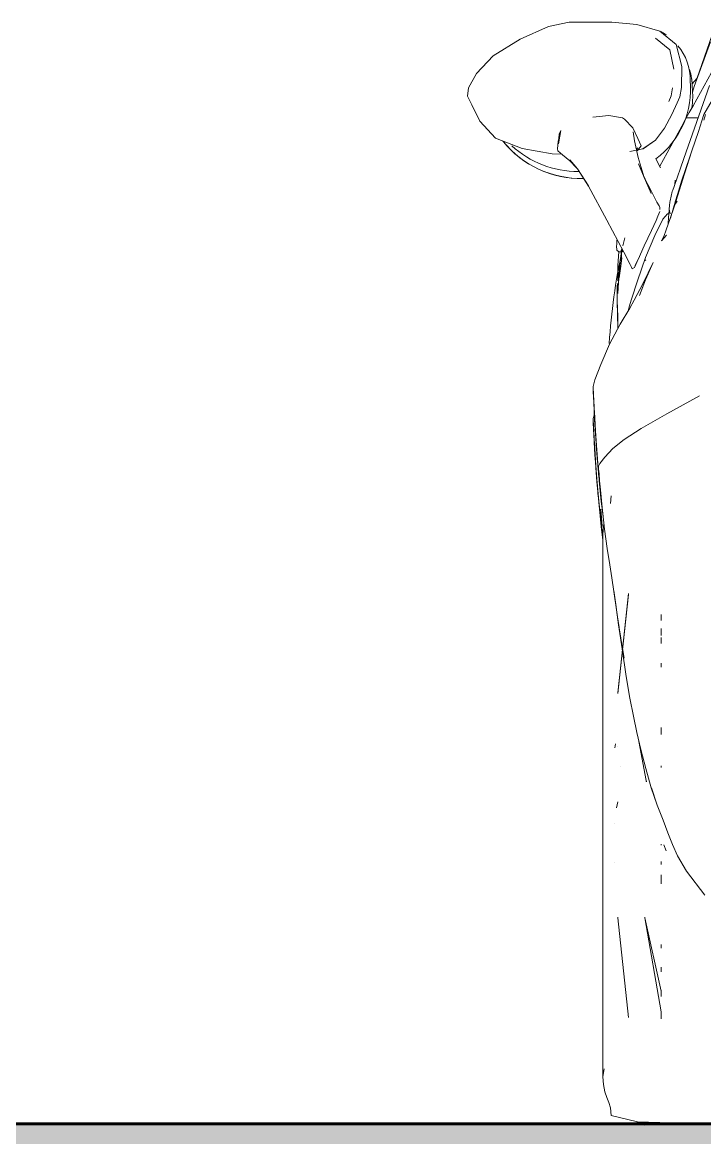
# Model space of a CAD drawing. Header units: millimetres. Extents: x -50912 to 58751, y -45352 to 5553.
# Drawn here: x 51700 to 52358, y 186 to 1262 of the extents above; entities that cross this region are included whole.
import ezdxf

# ---------------------------------------------------------------- set-up
doc = ezdxf.new("R2010")
doc.units = ezdxf.units.MM
for name, color, linetype, lineweight in [('A-FLOR', 192, 'Continuous', 25), ('A-FLOR-PATT', 8, 'Continuous', 25), ('A-GENM', 13, 'Continuous', 9), ('G-IMPT', 8, 'Continuous', 9)]:
    doc.layers.add(name, color=color, linetype=linetype, lineweight=lineweight)

# ---------------------------------------------------------------- blocks, each defined once
blk = doc.blocks.new('CRT_Fiat Punto - Punto_dwg-V136-E')
at = {"layer": 'G-IMPT'}
for p, q in [((-42097.1, 1257.6), (-42077.2, 1261.6)), ((-42097.1, 1257.6), (-42077.2, 1261.6)), ((-42058.9, 1261.6), (-42077.2, 1261.6)), ((-42058.9, 1261.6), (-42077.2, 1261.6)), ((-42058.9, 1261.6), (-42036, 1261.6)), ((-42058.9, 1261.6), (-42036, 1261.6)), ((-42011.9, 1259.5), (-42036, 1261.6)), ((-42011.9, 1259.5), (-42036, 1261.6)), ((-41989.8, 1253.1), (-42011.9, 1259.5)), ((-41989.8, 1253.1), (-42011.9, 1259.5)), ((-42124.5, 1245.5), (-42097.1, 1257.6)), ((-42124.5, 1245.5), (-42097.1, 1257.6)), ((-41973.9, 1240.3), (-41989.8, 1253.1)), ((-41973.9, 1240.3), (-41989.8, 1253.1)), ((-41939.3, 1249.7), (-41954, 1207.2)), ((-42124.5, 1245.5), (-42150.6, 1229.2)), ((-42124.5, 1245.5), (-42150.6, 1229.2)), ((-41980.1, 1235), (-41994, 1246.2)), ((-41968.6, 1218.9), (-41973.9, 1240.3)), ((-41968.6, 1218.9), (-41973.9, 1240.3)), ((-41940.8, 1242.9), (-41956.5, 1199.8)), ((-42150.6, 1229.2), (-42166.7, 1212.4)), ((-42150.6, 1229.2), (-42166.7, 1212.4)), ((-41980.1, 1235), (-41976.2, 1216.3)), ((-41968.6, 1218.9), (-41969, 1198.8)), ((-41968.6, 1218.9), (-41969, 1198.8)), ((-42166.7, 1212.4), (-42174.4, 1198.3)), ((-42166.7, 1212.4), (-42174.4, 1198.3)), ((-41958.8, 1202), (-41956.3, 1204.9)), ((-41956.3, 1204.9), (-41953.9, 1207.4)), ((-41954, 1207.2), (-41955, 1204.1)), ((-42174.4, 1198.3), (-42175.3, 1190.4)), ((-42174.4, 1198.3), (-42175.3, 1190.4)), ((-41977.4, 1198.6), (-41978.7, 1190.7)), ((-41977.4, 1198.6), (-41978.7, 1190.7)), ((-41969, 1198.8), (-41970.3, 1189.8)), ((-41969, 1198.8), (-41970.3, 1189.8)), ((-41966.6, 1130.2), (-41941.7, 1200.6)), ((-41956.5, 1199.8), (-41958.3, 1194.4)), ((-42171.1, 1182), (-42175.3, 1190.4)), ((-42171.1, 1182), (-42175.3, 1190.4)), ((-41981.2, 1185.4), (-41978.7, 1190.7)), ((-41981.2, 1185.4), (-41978.7, 1190.7)), ((-41973.1, 1183.9), (-41978.3, 1172.7)), ((-41973.1, 1183.9), (-41978.3, 1172.7)), ((-41973.1, 1183.9), (-41970.3, 1189.8)), ((-41973.1, 1183.9), (-41970.3, 1189.8)), ((-41939.4, 1186.6), (-41947.3, 1172.7)), ((-42171.1, 1182), (-42163.3, 1166.3)), ((-42171.1, 1182), (-42163.3, 1166.3)), ((-41985.4, 1159.7), (-41978.3, 1172.7)), ((-41985.4, 1159.7), (-41978.3, 1172.7)), ((-41947.3, 1172.7), (-41949.3, 1166.5)), ((-41945.8, 1172.9), (-41947.3, 1167.4)), ((-42148.2, 1150.1), (-42163.3, 1166.3)), ((-42148.2, 1150.1), (-42163.3, 1166.3)), ((-42054.4, 1170.3), (-42038.8, 1171.9)), ((-42038.8, 1171.9), (-42025.6, 1169.6)), ((-42023.9, 1168.3), (-42025.6, 1169.6)), ((-42023.9, 1168.3), (-42015.7, 1159.9)), ((-41959.4, 1169.5), (-41963.6, 1169.5)), ((-41959.4, 1169.5), (-41952.7, 1169.5)), ((-41949.3, 1166.5), (-41952.6, 1156.4)), ((-42085.3, 1157.2), (-42087.7, 1146.8)), ((-42085.3, 1157.2), (-42087.6, 1144.4)), ((-42086.8, 1154), (-42087.6, 1144.4)), ((-42085.3, 1157.2), (-42086.8, 1154)), ((-42011, 1149.5), (-42015.7, 1159.9)), ((-42014.8, 1151.6), (-42015.4, 1156.2)), ((-42014.2, 1147.4), (-42015.4, 1156.2)), ((-41993.8, 1148), (-41985.4, 1159.7)), ((-41993.8, 1148), (-41985.4, 1159.7)), ((-41952.6, 1156.4), (-41958.9, 1137.6)), ((-42122.5, 1140), (-42148.2, 1150.1)), ((-42122.5, 1140), (-42148.2, 1150.1)), ((-42122.5, 1140), (-42093.6, 1134.9)), ((-42122.5, 1140), (-42093.6, 1134.9)), ((-42122.5, 1140), (-42093.6, 1134.9)), ((-42087.7, 1146.8), (-42088.4, 1139.6)), ((-42010.5, 1131.3), (-42014.2, 1147.4)), ((-42011, 1140.6), (-42012.3, 1139.3)), ((-42012.1, 1138.3), (-42011, 1140.6)), ((-42011.3, 1137.9), (-42007.9, 1142.4)), ((-42011, 1149.5), (-42007.9, 1142.4)), ((-41993.8, 1148), (-42006.1, 1139.5)), ((-41993.8, 1148), (-42006.1, 1139.5)), ((-42005.8, 1139.6), (-41993.8, 1148)), ((-42093.6, 1134.9), (-42084.4, 1134.6)), ((-42093.6, 1134.9), (-42084.4, 1134.6)), ((-42088.2, 1137.8), (-42088.4, 1139.6)), ((-42083.6, 1133.9), (-42088.2, 1137.8)), ((-42076.6, 1128.1), (-42083.6, 1133.9)), ((-42076.5, 1129), (-42069.3, 1120.4)), ((-42076.5, 1129), (-42070.7, 1122.2)), ((-42006.1, 1139.5), (-42018.8, 1137.1)), ((-42006.1, 1139.5), (-42012.1, 1138.3)), ((-42012, 1137.7), (-42011.3, 1137.9)), ((-42004.7, 1112), (-42010.5, 1131.3)), ((-42005.8, 1139.6), (-42006.1, 1139.5)), ((-41966.6, 1130.2), (-41976, 1103.5)), ((-41968.7, 1108.4), (-41960.8, 1131.9)), ((-41966, 1115.6), (-41958.9, 1137.6)), ((-41958.9, 1137.6), (-41960.8, 1131.9)), ((-42070, 1121.2), (-42076.6, 1128.1)), ((-42069.3, 1120.4), (-42058.5, 1103.9)), ((-42069.3, 1120.4), (-42058.5, 1103.9)), ((-42069.3, 1120.4), (-42058.4, 1103.8)), ((-42004.7, 1112), (-42010.4, 1125.1)), ((-42004.5, 1111.7), (-42010.4, 1125.1)), ((-41998.2, 1096.5), (-42004.9, 1112.7)), ((-42004.7, 1112), (-42004.9, 1112.7)), ((-41998.2, 1096.5), (-42004.7, 1112)), ((-42004.7, 1112), (-41997.8, 1098.4)), ((-42004.7, 1112), (-42004.5, 1111.7)), ((-41975.3, 1105.3), (-41975.1, 1109.6)), ((-41968.7, 1108.4), (-41972.7, 1095.8)), ((-41966, 1115.6), (-41971.1, 1099.1)), ((-42058.4, 1103.8), (-42040.7, 1071)), ((-41992.5, 1088.4), (-41997.8, 1098.4)), ((-41977.7, 1098.4), (-41979.9, 1089.6)), ((-41977.3, 1099.8), (-41977.7, 1098.4)), ((-41977.3, 1099.8), (-41976, 1103.5)), ((-41971.1, 1099.1), (-41975.3, 1085.7)), ((-41990.4, 1084.6), (-41992.5, 1088.4)), ((-41980.1, 1088.3), (-41980.4, 1084.9)), ((-41980.1, 1088.3), (-41979.9, 1089.6)), ((-41978, 1077.9), (-41974.6, 1089.5)), ((-41975.9, 1085), (-41973, 1089.1)), ((-41974.6, 1089.5), (-41972.7, 1095.8)), ((-41973.4, 1088.8), (-41973, 1089.1)), ((-41991.6, 1074.6), (-41989.8, 1079.2)), ((-41989.6, 1083.2), (-41990.4, 1084.6)), ((-41989.7, 1081.2), (-41989.6, 1083.2)), ((-41986.9, 1071.9), (-41982.3, 1077.1)), ((-41982.3, 1077.1), (-41981.3, 1077.1)), ((-41981.7, 1068.2), (-41980.9, 1077.4)), ((-41980.9, 1077.4), (-41980.7, 1080.4)), ((-41980.7, 1081.5), (-41980.4, 1084.9)), ((-41979.7, 1077.1), (-41980.7, 1081.5)), ((-41980, 1078.3), (-41980.7, 1081.5)), ((-41980.7, 1080.4), (-41980.7, 1081.5)), ((-41979.7, 1077.1), (-41980, 1078.3)), ((-41975.3, 1085.7), (-41979.9, 1072.5)), ((-41979.4, 1072.8), (-41975.9, 1085)), ((-41978, 1077.9), (-41978.2, 1077.2)), ((-42040.7, 1071), (-42024.6, 1039.9)), ((-41997.7, 1061), (-41993.3, 1070.5)), ((-41986.9, 1071.9), (-41994.6, 1056.2)), ((-41993.3, 1070.5), (-41991.6, 1074.6)), ((-41983.7, 1061.6), (-41979.9, 1072.5)), ((-41981.7, 1067.2), (-41981.7, 1068.2)), ((-42023.6, 1053.8), (-42025.4, 1046.1)), ((-42005, 1046), (-41997.7, 1061)), ((-42003.5, 1034.9), (-41994.6, 1056.2)), ((-41988, 1050.9), (-41983.3, 1056.5)), ((-41988, 1050.9), (-41985.8, 1055)), ((-41983.7, 1061.6), (-41985.8, 1055)), ((-41983.3, 1056.5), (-41984, 1056.1)), ((-42031.3, 1047.5), (-42031.4, 1046.1)), ((-42031.4, 1046.1), (-42031.3, 1041.9)), ((-42031.3, 1047.5), (-42031.1, 1051.7)), ((-42031, 1052.4), (-42031.1, 1051.7)), ((-42026.4, 1043.4), (-42027, 1041.6)), ((-42026.9, 1038.5), (-42026.3, 1043.3)), ((-42010.7, 1033), (-42005, 1046)), ((-42031.3, 1041.9), (-42029.4, 1040.5)), ((-42030.3, 1027.2), (-42029.4, 1040.5)), ((-42027.2, 1040.5), (-42029.4, 1040.5)), ((-42028.7, 1024.3), (-42026.9, 1038.4)), ((-42028.6, 1026.6), (-42026.9, 1038.3)), ((-42026.9, 1038.1), (-42028.6, 1026.6)), ((-42026.9, 1038.6), (-42028.1, 1031.1)), ((-42027.4, 1026.6), (-42026.4, 1034.5)), ((-42026.1, 1041.9), (-42027.2, 1040.5)), ((-42027.2, 1032.4), (-42026.8, 1035.4)), ((-42027, 1041.6), (-42026.8, 1035.4)), ((-42026.1, 1041.9), (-42026, 1042.5)), ((-42025.6, 1040.4), (-42025.4, 1041.5)), ((-42024.6, 1039.9), (-42018.5, 1028.2)), ((-42014.3, 1025.3), (-42010.4, 1034.1)), ((-42013.5, 1027.1), (-42010.4, 1034.1)), ((-42013.5, 1027.1), (-42010.7, 1033)), ((-42003.5, 1034.9), (-42011.4, 1012.5)), ((-42030.4, 1000.1), (-42028.6, 1026.6)), ((-42030.3, 1002.1), (-42028.1, 1031.1)), ((-42030.3, 1002.8), (-42028.1, 1031.1)), ((-42030.3, 1021.7), (-42030.3, 1027.2)), ((-42030.3, 1002.1), (-42028.6, 1026.6)), ((-42030.3, 1021.7), (-42030.3, 1013.6)), ((-42030.2, 1012.6), (-42028.7, 1024.3)), ((-42029.1, 1019.6), (-42028.6, 1026.6)), ((-42029.1, 1015.4), (-42027.4, 1026.6)), ((-42028.2, 1030), (-42028.6, 1026.6)), ((-42028.2, 1030), (-42028.1, 1031.1)), ((-42018.5, 1028.2), (-42017.4, 1026.1)), ((-42017.4, 1026.1), (-42016.3, 1023.9)), ((-42016.3, 1023.9), (-42014.3, 1025.3)), ((-42006.2, 1009.5), (-41996.2, 1030)), ((-42003.7, 1013.5), (-41996.2, 1030)), ((-42030.3, 1012.3), (-42030.3, 1013.6)), ((-42017, 994.8), (-42011.4, 1012.5)), ((-42002.1, 1018), (-42009.5, 998.3)), ((-42003.7, 1013.5), (-42009.5, 998.3)), ((-42031, 1002.9), (-42030.9, 1007)), ((-42031, 991.5), (-42031, 1002.9)), ((-42030.5, 1009.7), (-42030.9, 1007)), ((-42030.3, 1002.1), (-42030.4, 1000.1)), ((-42030.3, 1003.4), (-42030.3, 1003.5)), ((-42030.3, 1002.1), (-42030.3, 1002.8)), ((-42006.2, 1009.5), (-42014.4, 993.9)), ((-42030.3, 969.6), (-42031, 991.5)), ((-42030.8, 995.1), (-42030.3, 966.1)), ((-42030.8, 995.1), (-42030.3, 972.9)), ((-42017, 994.8), (-42019.4, 987.4)), ((-42018.8, 986.2), (-42014.4, 993.9)), ((-42030.4, 981.5), (-42030.3, 969.6)), ((-42030.4, 981.5), (-42030.2, 966.3)), ((-42018.8, 986.2), (-42027.9, 970.7)), ((-42020.3, 983.5), (-42019.4, 987.4)), ((-42027.9, 970.7), (-42038.3, 951.3)), ((-42030.3, 969.6), (-42030.3, 966.2)), ((-42038.3, 951.3), (-42046.7, 931.9)), ((-42046.7, 931.9), (-42052.3, 916.9)), ((-42052.3, 916.9), (-42054.1, 910.7)), ((-42054.1, 910), (-42054.1, 910.7)), ((-42053.9, 905.4), (-42054.1, 910)), ((-42053.9, 908.4), (-42053.7, 903)), ((-42053.9, 908.4), (-42053.8, 904.1)), ((-42053.9, 905.4), (-42053.5, 895.5)), ((-42053.4, 895.2), (-42053.8, 904.1)), ((-42053.7, 903), (-42053, 890.5)), ((-42053.5, 895.5), (-42052.6, 879.3)), ((-42052.6, 879.3), (-42053.4, 895.2)), ((-41951.6, 901.6), (-41982.9, 884.3)), ((-42052.8, 883.8), (-42054.1, 879.8)), ((-42053.2, 890.3), (-42053, 887.5)), ((-42053.2, 890.3), (-42051.5, 862.8)), ((-42053.1, 890), (-42051.5, 862.5)), ((-42053.1, 890), (-42052.4, 877.8)), ((-42053, 890.5), (-42052.4, 877.9)), ((-42052.6, 879.2), (-42053, 887.5)), ((-42051.7, 865.5), (-42052.9, 886.3)), ((-42052.9, 886.3), (-42052.2, 873.8)), ((-42007.7, 870.1), (-41982.9, 884.3)), ((-42054.1, 879.2), (-42054.1, 879.8)), ((-42053.9, 874.8), (-42054.1, 879.2)), ((-42053.7, 872.6), (-42053.9, 877.7)), ((-42053.9, 877.7), (-42053.8, 873.6)), ((-42053.9, 874.8), (-42053.7, 869.8)), ((-42053.4, 865.3), (-42053.8, 873.6)), ((-42053.7, 872.6), (-42053, 860.8)), ((-42052.3, 874.3), (-42052.6, 879.3)), ((-42052.6, 879.3), (-42051.6, 863.1)), ((-42052.6, 879.2), (-42052.3, 873.6)), ((-42052.4, 877.9), (-42052.1, 872.4)), ((-42051.7, 865.5), (-42052.4, 877.8)), ((-42052.3, 874.3), (-42051.5, 862.5)), ((-42052.1, 869.3), (-42052.3, 873.6)), ((-42052.2, 873.8), (-42051.9, 868.3)), ((-42053.7, 869.8), (-42053, 858)), ((-42053.4, 865.3), (-42052.6, 850.3)), ((-42053.1, 860.3), (-42052.4, 848.9)), ((-42053.1, 860.3), (-42051.5, 834.5)), ((-42052.4, 849), (-42053, 860.8)), ((-42052.1, 869.3), (-42051.5, 860.5)), ((-42051.6, 863.1), (-42050.9, 853.6)), ((-42049.7, 837.2), (-42051.5, 862.8)), ((-42049.1, 830.2), (-42051.5, 862.5)), ((-42050.8, 852.2), (-42051.5, 862.5)), ((-42051.5, 860.5), (-42050.4, 846.1)), ((-42024.2, 859.4), (-42007.7, 870.1)), ((-42052.6, 850.2), (-42053, 858)), ((-42051.7, 837.3), (-42052.9, 856.9)), ((-42052.2, 845.1), (-42052.9, 856.9)), ((-42051.1, 829.3), (-42052.6, 850.3)), ((-42050.8, 824.8), (-42052.6, 850.3)), ((-42052.6, 850.3), (-42052.3, 845.6)), ((-42052.3, 845), (-42052.6, 850.2)), ((-42051.3, 858.6), (-42050.5, 847.9)), ((-42051.3, 858.6), (-42049.9, 840)), ((-42050.6, 849.5), (-42050.9, 853.6)), ((-42050.8, 852.2), (-42049.9, 841.2)), ((-42050.6, 849.5), (-42049.9, 840)), ((-42035, 850.7), (-42042.8, 842.6)), ((-42024.2, 859.4), (-42035, 850.7)), ((-42052.4, 849), (-42052.1, 843.8)), ((-42051.7, 837.3), (-42052.4, 848.9)), ((-42052.3, 845.7), (-42052.1, 843.8)), ((-42052.3, 845.6), (-42051.5, 834.5)), ((-42052.3, 845), (-42052.1, 840.9)), ((-42052.2, 845.1), (-42051.9, 840)), ((-42052.1, 840.9), (-42051.8, 837.9)), ((-42051.4, 832.3), (-42051.9, 840)), ((-42049.7, 837.2), (-42050.5, 847.9)), ((-42050.4, 846.1), (-42049.3, 832.5)), ((-42049.1, 830.2), (-42049.9, 841.2)), ((-42047.5, 836.5), (-42042.8, 842.6)), ((-42049.1, 804.1), (-42051.5, 834.5)), ((-42050.8, 824.8), (-42051.5, 834.5)), ((-42050.4, 818.6), (-42051.4, 832.3)), ((-42051.1, 829.3), (-42050.8, 824.8)), ((-42049.3, 832.5), (-42048.8, 826.2)), ((-42047.5, 836.5), (-42049, 833.9)), ((-42049, 833.9), (-42048.8, 831.3)), ((-42047, 810.8), (-42048.9, 828.9)), ((-42047.2, 812.5), (-42048.9, 828.9)), ((-42048.8, 831.3), (-42048.3, 825.3)), ((-42047.6, 815.5), (-42048.6, 829)), ((-42048.6, 829), (-42048.3, 826.2)), ((-42048.9, 802.9), (-42050.8, 824.8)), ((-42050.8, 824.8), (-42049.9, 814.5)), ((-42050.8, 824.8), (-42047.5, 789.3)), ((-42048.7, 799.5), (-42050.4, 818.6)), ((-42048.8, 826.2), (-42048.6, 823.7)), ((-42048.6, 823.7), (-42048.4, 821.7)), ((-42048.4, 821.7), (-42048.3, 820.2)), ((-42048.3, 826.2), (-42047.8, 819.9)), ((-42047.9, 819.4), (-42048.3, 825.3)), ((-42046.2, 799.8), (-42048.2, 820.1)), ((-42048.1, 819.9), (-42047.5, 814.4)), ((-42048, 819.9), (-42047.5, 814.4)), ((-42047.9, 819.4), (-42047.7, 816.9)), ((-42047.2, 813.6), (-42047.8, 819.9)), ((-42049.1, 804.1), (-42049.9, 814.5)), ((-42047.7, 816.9), (-42047, 810.9)), ((-42045.8, 796.8), (-42047.6, 815.5)), ((-42047.2, 813.6), (-42045.4, 794)), ((-42047, 810.9), (-42045.4, 794)), ((-42045.4, 771.6), (-42048.9, 802.9)), ((-42045, 768), (-42048.9, 802.9)), ((-42048.9, 802.9), (-42048.5, 798.8)), ((-42046.2, 775.6), (-42048.7, 799.5)), ((-42048.5, 798.8), (-42047.5, 789.3)), ((-42043.5, 776.4), (-42046.5, 804.7)), ((-42045.7, 797.2), (-42046.5, 804.7)), ((-42045.4, 793.1), (-42046.2, 799.8)), ((-42045.8, 796.8), (-42045.4, 793.1)), ((-42045.7, 797.2), (-42045.4, 794)), ((-42037.2, 797.9), (-42036.7, 805.2)), ((-42046.5, 792.4), (-42046.2, 788.4)), ((-42046.5, 792.4), (-42045.2, 776.1)), ((-42043.5, 776.4), (-42045.4, 794)), ((-42045.4, 793.1), (-42044.4, 784.8)), ((-42044.6, 762.6), (-42046.2, 775.6)), ((-42044.1, 775.6), (-42044.6, 768)), ((-42043.5, 776.4), (-42044.4, 784.8)), ((-42044.1, 775.6), (-42043.7, 777.8)), ((-42043.5, 776.4), (-42043.1, 772.9)), ((-42045.4, 771.6), (-42045, 768)), ((-42044.6, 768), (-42044.6, 766.4)), ((-42044.6, 768), (-42044.6, 766.4)), ((-42044.6, 766.4), (-42044.6, 754.7)), ((-42043.1, 772.9), (-42040.6, 754.3)), ((-42044.6, 733.5), (-42044.6, 754.7)), ((-42038.1, 738.7), (-42040.6, 754.3)), ((-42044.6, 733.5), (-42044.6, 703.6)), ((-42036.1, 726.2), (-42038.1, 738.7)), ((-42034.1, 713), (-42036.1, 726.2)), ((-42031.5, 695.2), (-42034.1, 713.9)), ((-42031.9, 698.1), (-42034.1, 713.9)), ((-42034.1, 713), (-42031.6, 695.3)), ((-42030.2, 615.1), (-42019.8, 710.9)), ((-42030.2, 614.7), (-42019.8, 710.6)), ((-42030.2, 615.1), (-42019.8, 710)), ((-42030.2, 615.4), (-42019.8, 710)), ((-42019.8, 710.9), (-42019.8, 710.6)), ((-42044.6, 703.6), (-42044.6, 666.1)), ((-42031.5, 695.2), (-42031.9, 698.1)), ((-42029.4, 679.7), (-42031.6, 695.3)), ((-42031.5, 695.2), (-42030.9, 690.6)), ((-42031.5, 695.2), (-42029.6, 681.7)), ((-42029.5, 680.7), (-42030.9, 690.6)), ((-42029.1, 678.4), (-42030.9, 690.6)), ((-42030.9, 690.6), (-42030.5, 687.9)), ((-41988.6, 684.9), (-41988.6, 690.9)), ((-42030.5, 687.9), (-42029.6, 681.7)), ((-42029.1, 678.4), (-42029.6, 681.7)), ((-42027.4, 667.9), (-42029.6, 681.7)), ((-42029.5, 680.7), (-42026.2, 657.7)), ((-42029.4, 679.7), (-42028.3, 672.8)), ((-42027, 665.6), (-42028.3, 672.8)), ((-42027.4, 667.9), (-42024, 648.7)), ((-41988.6, 670.6), (-41988.6, 677.2)), ((-41988.6, 672.2), (-41988.6, 677.2)), ((-41988.6, 662.7), (-41988.6, 668.7)), ((-41988.6, 664.3), (-41988.6, 668.7)), ((-41988.6, 662.9), (-41988.6, 666.8)), ((-42044.6, 666.1), (-42044.6, 622.5)), ((-42027, 665.6), (-42024, 648.7)), ((-42026.2, 657.7), (-42022.2, 631)), ((-41988.6, 640), (-41988.6, 643.9)), ((-42022.2, 631), (-42018.6, 610.1)), ((-42044.6, 622.5), (-42044.6, 574.4)), ((-42030.2, 615.1), (-42030.2, 615.4)), ((-42030.2, 615.1), (-42030.2, 614.9)), ((-42030.2, 614.7), (-42030.2, 614.9)), ((-42015.2, 592.9), (-42018.6, 610.1)), ((-42011.9, 577), (-42015.2, 592.9)), ((-41988.6, 580), (-41988.6, 581.8)), ((-41988.6, 581.8), (-41988.6, 577)), ((-42044.6, 574.4), (-42044.6, 523.7)), ((-42008.1, 560.8), (-42011.9, 577)), ((-41988.6, 575.2), (-41988.6, 580)), ((-42032.5, 566.2), (-42033.1, 562.4)), ((-42033.1, 562.4), (-42033.1, 562.2)), ((-42030.2, 563.7), (-42030.2, 563.5)), ((-42009.9, 568.5), (-42002.9, 530.7)), ((-42003.4, 542.3), (-42008.1, 560.8)), ((-42027.6, 544.7), (-42027.6, 544.6)), ((-41998, 523.7), (-42003.4, 542.3)), ((-41988.6, 543.4), (-41988.6, 545)), ((-42002.8, 530.5), (-42002.9, 530.7)), ((-42002.8, 530.5), (-42002.8, 530.1)), ((-42002.7, 529.7), (-42002.8, 530.1)), ((-42002.7, 529.7), (-42002.7, 529.5)), ((-42044.6, 523.7), (-42044.6, 472.4)), ((-41998, 523.7), (-41992.2, 507.1)), ((-41998, 523.7), (-41992.2, 507.1)), ((-41992.2, 507.1), (-41998, 523.7)), ((-41992.2, 507.1), (-41997.9, 523.7)), ((-41997.9, 523.7), (-41992.2, 507.1)), ((-42030.2, 510.3), (-42031.5, 504.5)), ((-41986.6, 492.6), (-41992.2, 507.1)), ((-42033.1, 489.3), (-42033.1, 489.3)), ((-41986.6, 492.6), (-41981.9, 480.3)), ((-41981.9, 480.3), (-41977.4, 469.2)), ((-42044.6, 472.4), (-42044.6, 422.4)), ((-41988.6, 468.5), (-41988.6, 469.5)), ((-41983.7, 463.1), (-41985.8, 468.9)), ((-41977.4, 469.2), (-41972.8, 458.3)), ((-41988.6, 452.8), (-41988.6, 449.7)), ((-41963.9, 443.4), (-41972.8, 458.3)), ((-42033.1, 451.5), (-42033.1, 451.4)), ((-41988.6, 451.3), (-41988.6, 449.8)), ((-41963.9, 443.4), (-41946.4, 420.1)), ((-41988.6, 434.1), (-41988.6, 440)), ((-41988.6, 440), (-41988.6, 436.3)), ((-41988.6, 437.9), (-41988.6, 436.4)), ((-41988.6, 431.3), (-41988.6, 436.3)), ((-41988.6, 431.3), (-41988.6, 434.1)), ((-42044.6, 422.4), (-42044.6, 375.6)), ((-42030.2, 398.9), (-42030.2, 398.7)), ((-42030.2, 398.4), (-42030.2, 398.7)), ((-42030.2, 398.4), (-42030.2, 398.2)), ((-42030.2, 398.4), (-42019.8, 302.3)), ((-42030.2, 398.4), (-42019.8, 302.3)), ((-42004.2, 398.7), (-42004.2, 398.9)), ((-42004.2, 398.4), (-42004.2, 398.7)), ((-42004.2, 398.4), (-42004.2, 398.2)), ((-42004.2, 398.4), (-41988.6, 327.6)), ((-42004.2, 398.4), (-41988.6, 307.7)), ((-42044.6, 375.6), (-42044.6, 333.9)), ((-41988.6, 369.3), (-41988.6, 372.8)), ((-41988.6, 346.4), (-41988.6, 350.8)), ((-42044.6, 333.9), (-42044.6, 298.7)), ((-41988.6, 322.5), (-41988.6, 328.6)), ((-41988.6, 307.7), (-41988.6, 300.9)), ((-41988.6, 307.7), (-41988.6, 300.9)), ((-42044.6, 298.7), (-42044.6, 271.7)), ((-42044.6, 271.7), (-42044.6, 253.5)), ((-42044.6, 253.5), (-42044.6, 245.2)), ((-42043.4, 253), (-42044.6, 245.2)), ((-42044.6, 245.2), (-42044.6, 246.8)), ((-42044.1, 237.6), (-42044.6, 245.2)), ((-42044.1, 237.6), (-42042.8, 230.8)), ((-42040.9, 225.1), (-42042.8, 230.8)), ((-42040.9, 225.1), (-42038.8, 220.4)), ((-42037.2, 215.2), (-42038.8, 220.4)), ((-42037.2, 215.2), (-42036.7, 208)), ((-42011.2, 201.8), (-42036.7, 208)), ((-42011.2, 201.8), (-41946.6, 200))]:
    blk.add_line(p, q, dxfattribs=at)
blk = doc.blocks.new('CRT_Fiat Punto - Fiat punto 2-V137-E')
at = {"layer": 'A-GENM', "color": 55}
blk.add_line((-41993.6, 1129.9), (-41989, 1121.2), dxfattribs=at)
for centre, radius, start, end in [((-42040.7, 1093.1), 167.6, 71.5986, 71.9531), ((-42013.6, 1205.6), 53.2, 55.4682, 60.966), ((-42013.6, 1205.6), 53.2, 360, 38.9986), ((-8622, -17265.8), 38099.3, 150.96361, 151.14137), ((-42011.6, 1199), 53.2, 360, 18.6859), ((-42043.9, 1197.1), 83.9, 306.8304, 5.843), ((-42011.6, 1199), 53.2, 360, 8.7144), ((-42041.9, 1190.5), 83.9, 352.1393, 5.843), ((-42041.9, 1190.5), 83.9, 352.1393, 5.843), ((-42066.1, 1207.2), 96.1, 218.7841, 271.2618), ((-42066.1, 1207.2), 96.1, 219.1837, 271.4577), ((-42068, 1213.8), 96.1, 227.7467, 269.8192), ((-41424.5, 912.5), 615.4, 167.8866, 176.3082), ((-42122.4, 1144.4), 163.3, 316.5065, 316.8261), ((-41992.1, 237.4), 40.8, 241.2033, 247.4939), ((-41992.1, 237.4), 40.8, 244.0692, 251.9074)]:
    blk.add_arc(centre, radius, start, end, dxfattribs=at)
blk.add_blockref('CRT_Fiat Punto - Punto_dwg-V136-E', (0, 0))

msp = doc.modelspace()

# ---------------------------------------------------------------- hatches: boundary and pattern name
at = {"layer": 'A-FLOR-PATT'}
msp.add_hatch(color=256, dxfattribs=at).paths.add_polyline_path([(57859.739, 100), (58060.195, 100), (58060.195, 200), (45340.195, 200), (45340.195, 100), (57636.942, 100)])

# ---------------------------------------------------------------- linework, layer by layer
at = {"layer": 'A-FLOR', "lineweight": 60}
msp.add_line((57880.195, 200), (45520.195, 200), dxfattribs=at)

# ---------------------------------------------------------------- block references
at = {"layer": 'A-GENM', "color": 7}
msp.add_blockref('CRT_Fiat Punto - Fiat punto 2-V137-E', (94304.815, 0), dxfattribs=at)

doc.saveas('drawing.dxf')
